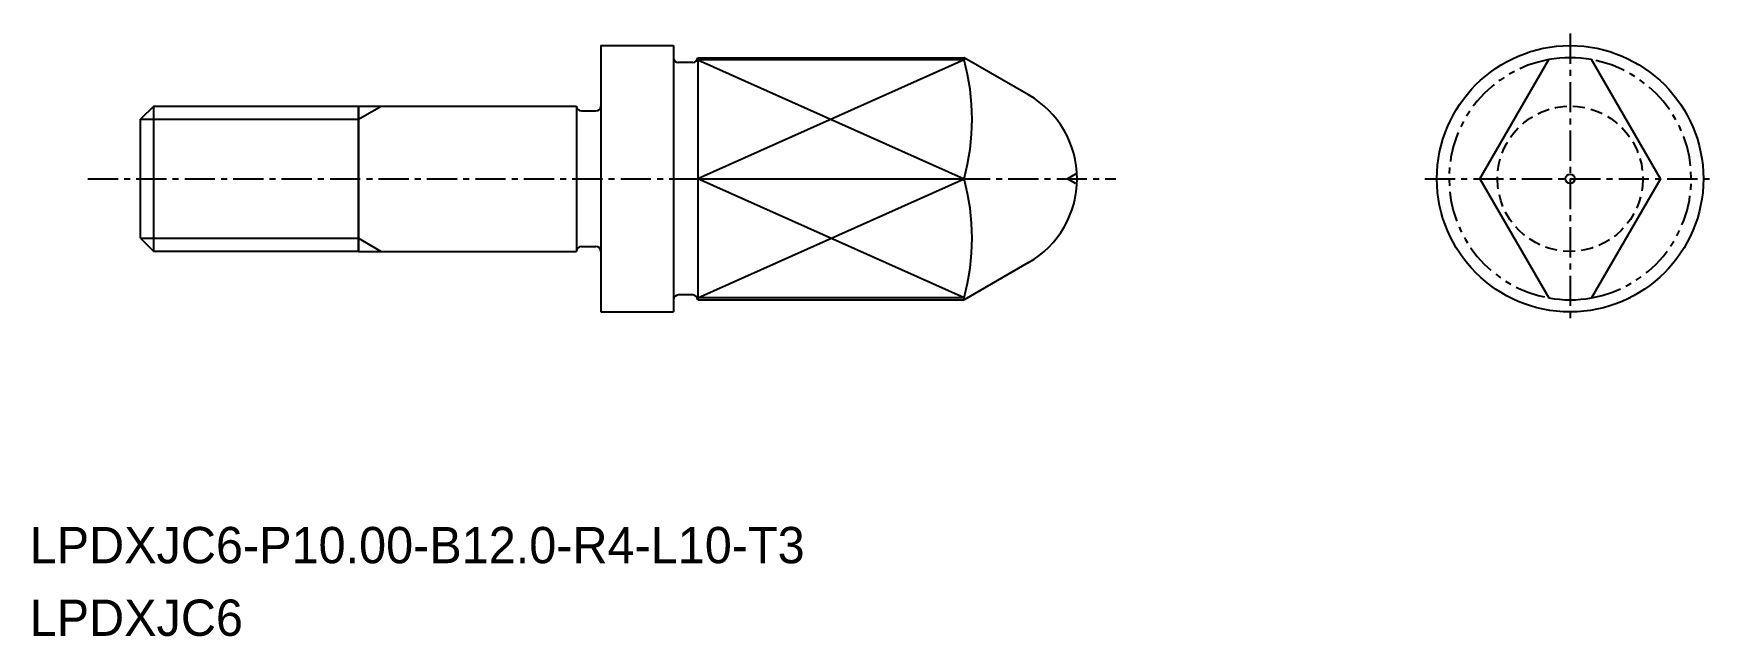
# Model space of a CAD drawing. Extents: x -1562 to -1492.6, y -647.6 to -622.7.
import ezdxf

# ---------------------------------------------------------------- set-up
doc = ezdxf.new("R2010")
doc.units = 0
for name, pattern in [('CENTER', [2, 1.25, -0.25, 0.25, -0.25]), ('DASHED', [0.75, 0.5, -0.25]), ('PHANTOM', [2.5, 1.25, -0.25, 0.25, -0.25, 0.25, -0.25])]:
    doc.linetypes.add(name, pattern=pattern)
doc.layers.get('0').update_dxf_attribs({"linetype": 'CONTINUOUS'})
doc.layers.add('CENTER', color=1, linetype='CENTER')

msp = doc.modelspace()

# ---------------------------------------------------------------- linework, layer by layer
at = {"color": 7, "linetype": 'CONTINUOUS'}
for p, q in [((-1538.597, -623.198), (-1535.597, -623.198)), ((-1538.597, -623.198), (-1538.597, -634.198)), ((-1534.797, -623.898), (-1535.397, -623.898)), ((-1534.597, -623.698), (-1534.597, -633.698)), ((-1534.597, -623.698), (-1523.597, -623.698)), ((-1502.305, -628.698), (-1499.464, -623.777)), ((-1494.85, -628.698), (-1497.691, -623.777)), ((-1557.056, -625.698), (-1557.597, -626.239)), ((-1557.597, -631.156), (-1557.597, -626.239)), ((-1557.056, -631.698), (-1557.056, -625.698)), ((-1557.056, -625.698), (-1548.597, -625.698)), ((-1548.597, -625.698), (-1548.597, -631.698)), ((-1548.597, -625.698), (-1539.597, -625.698)), ((-1548.597, -631.698), (-1548.597, -625.698)), ((-1539.597, -625.698), (-1539.597, -631.698)), ((-1539.397, -625.898), (-1538.797, -625.898)), ((-1534.597, -628.698), (-1523.597, -628.698)), ((-1502.305, -628.698), (-1499.464, -633.618)), ((-1494.85, -628.698), (-1497.691, -633.618)), ((-1557.597, -631.156), (-1557.056, -631.698)), ((-1548.597, -631.698), (-1557.056, -631.698)), ((-1548.597, -631.698), (-1539.597, -631.698)), ((-1539.397, -631.498), (-1538.797, -631.498)), ((-1534.797, -633.498), (-1535.397, -633.498)), ((-1534.597, -633.698), (-1523.597, -633.698)), ((-1538.597, -634.198), (-1535.597, -634.198))]:
    msp.add_line(p, q, dxfattribs=at)
at = {"linetype": 'CONTINUOUS'}
for p, q in [((-1535.597, -623.198), (-1535.597, -634.198)), ((-1523.597, -623.779), (-1534.597, -623.779)), ((-1520.937, -625.233), (-1523.597, -623.698)), ((-1523.597, -623.698), (-1523.597, -623.779)), ((-1520.937, -632.162), (-1523.597, -633.698)), ((-1523.597, -633.616), (-1534.597, -633.616)), ((-1523.597, -633.698), (-1523.597, -633.616))]:
    msp.add_line(p, q, dxfattribs=at)
at = {"color": 3, "linetype": 'CONTINUOUS'}
for p, q in [((-1534.597, -623.779), (-1523.597, -628.698)), ((-1523.597, -623.779), (-1534.597, -628.698)), ((-1557.597, -626.239), (-1548.597, -626.239)), ((-1548.597, -626.239), (-1547.66, -625.698)), ((-1523.597, -633.616), (-1534.597, -628.698)), ((-1534.597, -633.616), (-1523.597, -628.698)), ((-1557.597, -631.156), (-1548.597, -631.156)), ((-1548.597, -631.156), (-1547.66, -631.698))]:
    msp.add_line(p, q, dxfattribs=at)
at = {"color": 3}
for p in [(-1518.996, -628.506), (-1518.996, -628.89)]:
    msp.add_line(p, (-1519.335, -628.698), dxfattribs=at)
at = {"linetype": 'CONTINUOUS'}
msp.add_circle((-1498.578, -628.698), 5.5, dxfattribs=at)
at = {"color": 3, "linetype": 'DASHED'}
msp.add_circle((-1498.578, -628.698), 3, dxfattribs=at)
msp.add_circle((-1498.578, -628.698), 0.192)
at = {"color": 7, "linetype": 'CONTINUOUS'}
for centre, start, end in [((-1535.397, -623.698), 180, 270), ((-1534.797, -623.698), 270, 0), ((-1539.397, -625.698), 180, 270), ((-1538.797, -625.698), 270, 0), ((-1539.397, -631.698), 90, 180), ((-1538.797, -631.698), 0, 90), ((-1535.397, -633.698), 90, 180), ((-1534.797, -633.698), 0, 90)]:
    msp.add_arc(centre, 0.2, start, end, dxfattribs=at)
at = {"linetype": 'CONTINUOUS'}
for centre, radius, start, end in [((-1532.677, -626.238), 9.406, 344.84335, 15.15665), ((-1522.937, -628.698), 4, 300, 60), ((-1532.677, -631.157), 9.406, 344.84335, 15.15665)]:
    msp.add_arc(centre, radius, start, end, dxfattribs=at)
at = {"color": 3, "linetype": 'PHANTOM'}
for start, end in [(100.21278, 259.78722), (280.21278, 79.78722)]:
    msp.add_arc((-1498.578, -628.698), 5, start, end, dxfattribs=at)
for start, end in [(79.78722, 100.21278), (259.78722, 280.21278)]:
    msp.add_arc((-1498.578, -628.698), 5, start, end)
at = {"layer": 'CENTER', "color": 1, "linetype": 'CENTER'}
for p, q in [((-1498.578, -622.703), (-1498.578, -634.693)), ((-1559.777, -628.698), (-1517.334, -628.698)), ((-1504.573, -628.698), (-1492.583, -628.698))]:
    msp.add_line(p, q, dxfattribs=at)

# ---------------------------------------------------------------- texts
for s, p in [('LPDXJC6-P10.00-B12.0-R4-L10-T3', (-1562.178, -644.58)), ('LPDXJC6', (-1562.178, -647.58))]:
    msp.add_text(s, height=1.5).set_placement(p)

doc.saveas('drawing.dxf')
